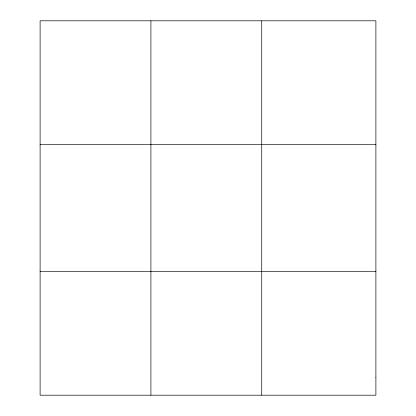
<?xml version="1.0" encoding="UTF-8"?>
<svg xmlns="http://www.w3.org/2000/svg" width="416" height="416" viewBox="0 0 416 416"><rect width="100%" height="100%" fill="white"/><g stroke="black" fill="none" stroke-linecap="round" stroke-linejoin="round"><path stroke-width="0.62" d="M150.914 20.8L150.914 395.2M261.726 20.8L261.726 395.2M40.108 144.352L375.892 144.352M40.108 271.648L375.892 271.648M375.892 377.551L375.892 395.2L40.108 395.2L40.108 20.8L375.892 20.8L375.892 377.551"/></g></svg>
